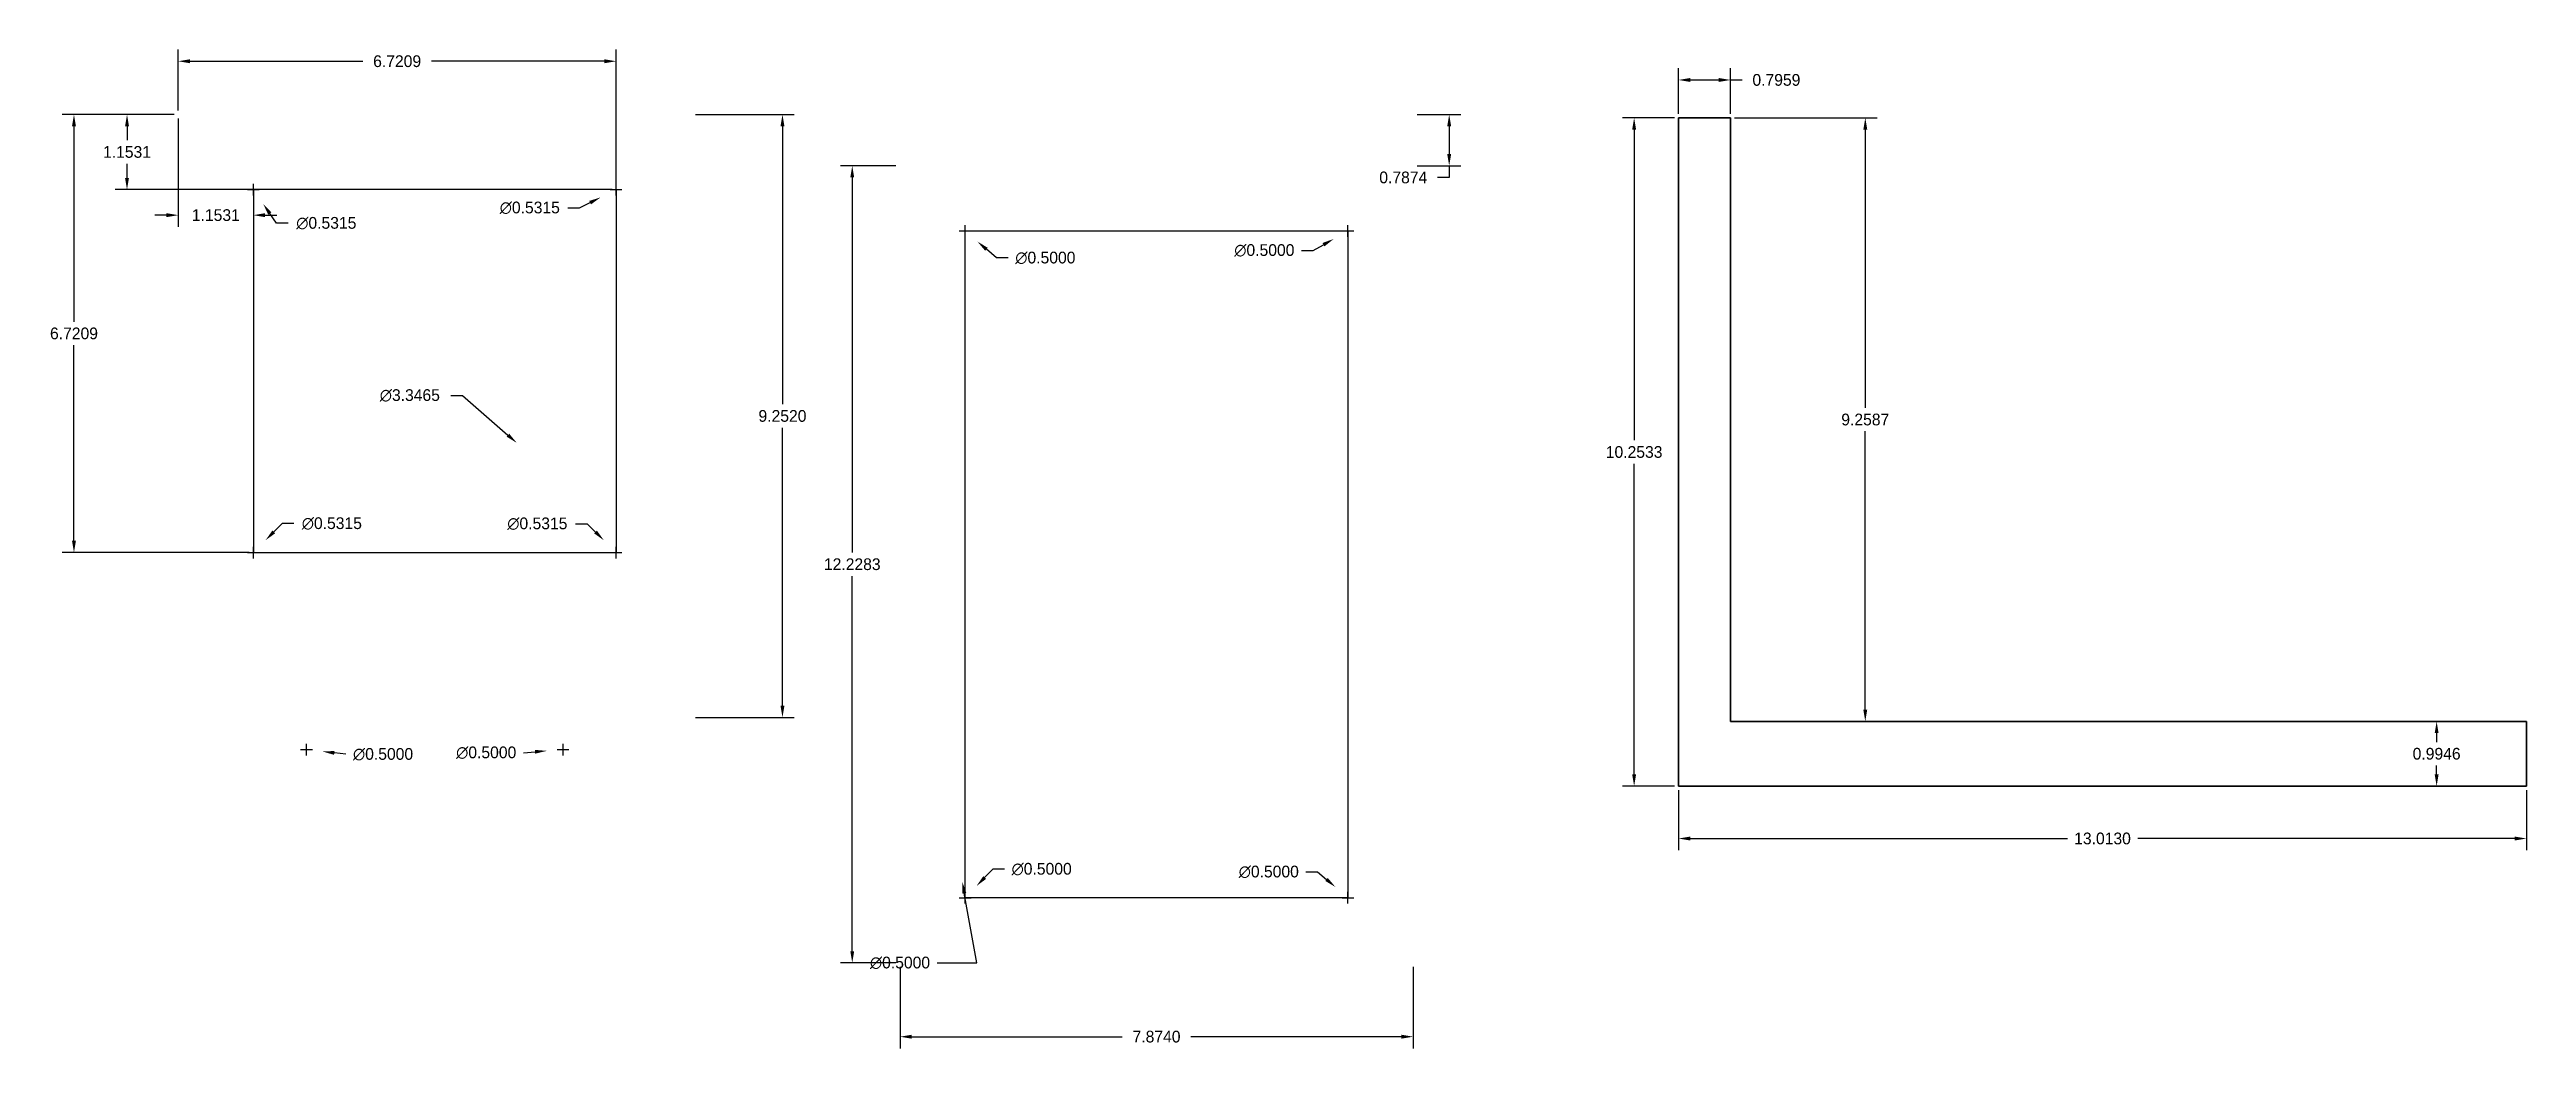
# Model space of a CAD drawing. Header units: inches. Extents: x -2 to 36, y -4.1 to 11.2.
import ezdxf

# ---------------------------------------------------------------- set-up
doc = ezdxf.new("R2010")
doc.units = ezdxf.units.IN
doc.header["$MEASUREMENT"] = 0
doc.dimstyles.get("Standard").update_dxf_attribs({"dimtxt": 0.18, "dimasz": 0.18, "dimexe": 0.18, "dimexo": 0.0625, "dimgap": 0.09, "dimtad": 0, "dimtih": 1, "dimtoh": 1, "dimdec": 4, "dimzin": 0, "dimdsep": 46, "dimtxsty": 'Standard', "dimcen": 0.09, "dimadec": 0, "dimazin": 0, "dimtfac": 1, "dimtdec": 4, "dimtofl": 0, "dimtmove": 0, "dimatfit": 3, "dimfxl": 1, "dimtolj": 1, "dimtzin": 0, "dimarcsym": 0})

# ---------------------------------------------------------------- blocks, each defined once
blk = doc.blocks.new('*D7')
at = {"color": 0, "lineweight": -2, "transparency": 16777216}
for p, q in [((23.886, 10.184), (26.073, 10.184)), ((25.893, 10.004), (25.893, 5.735)), ((25.893, 1.105), (25.893, 5.375)), ((23.886, 0.925), (26.073, 0.925))]:
    blk.add_line(p, q, dxfattribs=at)
at = {"color": 0, "transparency": 16777216}
for points in [[(25.863, 10.004), (25.923, 10.004), (25.893, 10.184)], [(25.863, 1.105), (25.923, 1.105), (25.893, 0.925)]]:
    blk.add_solid(points, dxfattribs=at)
at = {"layer": 'Defpoints', "color": 0, "transparency": 16777216}
for p in [(23.824, 10.184), (23.824, 0.925), (25.893, 0.925)]:
    blk.add_point(p, dxfattribs=at)
at = {"color": 0, "transparency": 16777216, "insert": (25.893, 5.555), "char_height": 0.18, "attachment_point": 5}
blk.add_mtext('\\A1;9.2587', dxfattribs=at)
blk = doc.blocks.new('*D8')
at = {"color": 0, "lineweight": -2, "transparency": 16777216}
for p, q in [((22.965, 10.184), (22.165, 10.184)), ((22.345, 10.004), (22.345, 5.237)), ((22.345, 0.111), (22.345, 4.877)), ((22.965, -0.069), (22.165, -0.069))]:
    blk.add_line(p, q, dxfattribs=at)
at = {"color": 0, "transparency": 16777216}
for points in [[(22.315, 10.004), (22.375, 10.004), (22.345, 10.184)], [(22.315, 0.111), (22.375, 0.111), (22.345, -0.069)]]:
    blk.add_solid(points, dxfattribs=at)
at = {"layer": 'Defpoints', "color": 0, "transparency": 16777216}
for p in [(22.345, 10.184), (23.028, 10.184), (23.028, -0.069)]:
    blk.add_point(p, dxfattribs=at)
at = {"color": 0, "transparency": 16777216, "insert": (22.345, 5.057), "char_height": 0.18, "attachment_point": 5}
blk.add_mtext('\\A1;10.2533', dxfattribs=at)
blk = doc.blocks.new('*D9')
at = {"color": 0, "lineweight": -2, "transparency": 16777216}
for p, q in [((23.028, 10.247), (23.028, 10.945)), ((23.208, 10.765), (23.644, 10.765)), ((23.824, 10.247), (23.824, 10.945)), ((23.824, 10.765), (24.004, 10.765))]:
    blk.add_line(p, q, dxfattribs=at)
at = {"color": 0, "transparency": 16777216}
for points in [[(23.208, 10.795), (23.208, 10.735), (23.028, 10.765)], [(23.644, 10.795), (23.644, 10.735), (23.824, 10.765)]]:
    blk.add_solid(points, dxfattribs=at)
at = {"layer": 'Defpoints', "color": 0, "transparency": 16777216}
for p in [(23.824, 10.765), (23.028, 10.184), (23.824, 10.184)]:
    blk.add_point(p, dxfattribs=at)
at = {"color": 0, "transparency": 16777216, "insert": (24.529, 10.765), "char_height": 0.18, "attachment_point": 5}
blk.add_mtext('\\A1;0.7959', dxfattribs=at)
blk = doc.blocks.new('*D10')
at = {"color": 0, "lineweight": -2, "transparency": 16777216}
for p, q in [((35.978, 0.925), (34.482, 0.925)), ((34.662, 0.745), (34.662, 0.608)), ((34.662, 0.111), (34.662, 0.248)), ((35.978, -0.069), (34.482, -0.069))]:
    blk.add_line(p, q, dxfattribs=at)
at = {"color": 0, "transparency": 16777216}
for points in [[(34.632, 0.745), (34.692, 0.745), (34.662, 0.925)], [(34.632, 0.111), (34.692, 0.111), (34.662, -0.069)]]:
    blk.add_solid(points, dxfattribs=at)
at = {"layer": 'Defpoints', "color": 0, "transparency": 16777216}
for p in [(36.041, 0.925), (34.662, -0.069), (36.041, -0.069)]:
    blk.add_point(p, dxfattribs=at)
at = {"color": 0, "transparency": 16777216, "insert": (34.662, 0.428), "char_height": 0.18, "attachment_point": 5}
blk.add_mtext('\\A1;0.9946', dxfattribs=at)
blk = doc.blocks.new('*D11')
at = {"color": 0, "lineweight": -2, "transparency": 16777216}
for p, q in [((23.028, -0.132), (23.028, -1.052)), ((36.041, -0.132), (36.041, -1.052)), ((23.208, -0.872), (28.994, -0.872)), ((35.861, -0.872), (30.074, -0.872))]:
    blk.add_line(p, q, dxfattribs=at)
at = {"color": 0, "transparency": 16777216}
for points in [[(23.208, -0.842), (23.208, -0.902), (23.028, -0.872)], [(35.861, -0.842), (35.861, -0.902), (36.041, -0.872)]]:
    blk.add_solid(points, dxfattribs=at)
at = {"layer": 'Defpoints', "color": 0, "transparency": 16777216}
for p in [(23.028, -0.069), (36.041, -0.069), (23.028, -0.872)]:
    blk.add_point(p, dxfattribs=at)
at = {"color": 0, "transparency": 16777216, "insert": (29.534, -0.872), "char_height": 0.18, "attachment_point": 5}
blk.add_mtext('\\A1;13.0130', dxfattribs=at)
blk = doc.blocks.new('*D22')
at = {"color": 0, "lineweight": -2, "transparency": 16777216}
for p, q in [((1.153, 8.993), (1.153, 9.173)), ((1.063, 9.083), (1.243, 9.083)), ((1.508, 8.567), (1.406, 8.716)), ((1.688, 8.567), (1.508, 8.567))]:
    blk.add_line(p, q, dxfattribs=at)
at = {"color": 0, "transparency": 16777216}
blk.add_solid([(1.43, 8.733), (1.381, 8.699), (1.304, 8.864)], dxfattribs=at)
at = {"layer": 'Defpoints', "color": 0, "transparency": 16777216}
for p in [(1.003, 9.302, 0.787), (1.304, 8.864, 0.787)]:
    blk.add_point(p, dxfattribs=at)
at = {"color": 0, "transparency": 16777216, "insert": (2.273, 8.567), "char_height": 0.18, "attachment_point": 5}
blk.add_mtext('\\A1;∅0.5315', dxfattribs=at)
blk = doc.blocks.new('*D24')
at = {"color": 0, "lineweight": -2, "transparency": 16777216}
for p, q in [((6.097, 3.957), (6.277, 3.957)), ((6.277, 3.957), (6.405, 3.83)), ((6.631, 3.515), (6.811, 3.515)), ((6.721, 3.425), (6.721, 3.605))]:
    blk.add_line(p, q, dxfattribs=at)
at = {"color": 0, "transparency": 16777216}
blk.add_solid([(6.426, 3.851), (6.384, 3.809), (6.533, 3.703)], dxfattribs=at)
at = {"layer": 'Defpoints', "color": 0, "transparency": 16777216}
for p in [(6.533, 3.703, 0.787), (6.909, 3.328, 0.787)]:
    blk.add_point(p, dxfattribs=at)
at = {"color": 0, "transparency": 16777216, "insert": (5.512, 3.957), "char_height": 0.18, "attachment_point": 5}
blk.add_mtext('\\A1;∅0.5315', dxfattribs=at)
blk = doc.blocks.new('*D25')
at = {"color": 0, "lineweight": -2, "transparency": 16777216}
for p, q in [((1.593, 3.96), (1.467, 3.832)), ((1.773, 3.96), (1.593, 3.96)), ((1.063, 3.515), (1.243, 3.515)), ((1.153, 3.425), (1.153, 3.605))]:
    blk.add_line(p, q, dxfattribs=at)
at = {"color": 0, "transparency": 16777216}
blk.add_solid([(1.445, 3.853), (1.488, 3.811), (1.34, 3.704)], dxfattribs=at)
at = {"layer": 'Defpoints', "color": 0, "transparency": 16777216}
for p in [(1.34, 3.704, 0.787), (0.966, 3.326, 0.787)]:
    blk.add_point(p, dxfattribs=at)
at = {"color": 0, "transparency": 16777216, "insert": (2.358, 3.96), "char_height": 0.18, "attachment_point": 5}
blk.add_mtext('\\A1;∅0.5315', dxfattribs=at)
blk = doc.blocks.new('*D26')
at = {"color": 0, "lineweight": -2, "transparency": 16777216}
for p, q in [((4.185, 5.925), (4.365, 5.925)), ((4.365, 5.925), (5.06, 5.316))]:
    blk.add_line(p, q, dxfattribs=at)
at = {"color": 0, "transparency": 16777216}
blk.add_solid([(5.08, 5.338), (5.041, 5.293), (5.196, 5.197)], dxfattribs=at)
at = {"layer": 'Defpoints', "color": 0, "transparency": 16777216}
for p in [(2.678, 7.401, 0.787), (5.196, 5.197, 0.787)]:
    blk.add_point(p, dxfattribs=at)
at = {"color": 0, "transparency": 16777216, "insert": (3.555, 5.925), "char_height": 0.18, "attachment_point": 5}
blk.add_mtext('\\A1;∅3.3465', dxfattribs=at)
blk = doc.blocks.new('*D28')
at = {"color": 0, "lineweight": -2, "transparency": 16777216}
for p, q in [((0, 10.174), (0, 8.511)), ((1.153, 9.021), (1.153, 8.511)), ((-0.18, 8.691), (-0.36, 8.691)), ((1.333, 8.691), (1.513, 8.691))]:
    blk.add_line(p, q, dxfattribs=at)
at = {"color": 0, "transparency": 16777216}
for points in [[(-0.18, 8.721), (-0.18, 8.661), (0, 8.691)], [(1.333, 8.721), (1.333, 8.661), (1.153, 8.691)]]:
    blk.add_solid(points, dxfattribs=at)
at = {"layer": 'Defpoints', "color": 0, "transparency": 16777216}
for p in [(0, 10.236, -0.787), (1.153, 9.083, -0.787), (0, 8.691)]:
    blk.add_point(p, dxfattribs=at)
at = {"color": 0, "transparency": 16777216, "insert": (0.577, 8.691), "char_height": 0.18, "attachment_point": 5}
blk.add_mtext('\\A1;1.1531', dxfattribs=at)
blk = doc.blocks.new('*D29')
at = {"color": 0, "lineweight": -2, "transparency": 16777216}
for p, q in [((6.721, 8.993), (6.721, 9.173)), ((5.981, 8.803), (6.161, 8.803)), ((6.161, 8.803), (6.322, 8.884)), ((6.631, 9.083), (6.811, 9.083))]:
    blk.add_line(p, q, dxfattribs=at)
at = {"color": 0, "transparency": 16777216}
blk.add_solid([(6.309, 8.91), (6.336, 8.857), (6.483, 8.964)], dxfattribs=at)
at = {"layer": 'Defpoints', "color": 0, "transparency": 16777216}
for p in [(6.959, 9.202, 0.787), (6.483, 8.964, 0.787)]:
    blk.add_point(p, dxfattribs=at)
at = {"color": 0, "transparency": 16777216, "insert": (5.396, 8.803), "char_height": 0.18, "attachment_point": 5}
blk.add_mtext('\\A1;∅0.5315', dxfattribs=at)
blk = doc.blocks.new('*D32')
at = {"color": 0, "lineweight": -2, "transparency": 16777216}
for p, q in [((-0.063, 10.236), (-1.78, 10.236)), ((-1.6, 10.056), (-1.6, 7.056)), ((-1.6, 3.695), (-1.6, 6.696)), ((1.091, 3.515), (-1.78, 3.515))]:
    blk.add_line(p, q, dxfattribs=at)
at = {"color": 0, "transparency": 16777216}
for points in [[(-1.63, 10.056), (-1.57, 10.056), (-1.6, 10.236)], [(-1.63, 3.695), (-1.57, 3.695), (-1.6, 3.515)]]:
    blk.add_solid(points, dxfattribs=at)
at = {"layer": 'Defpoints', "color": 0, "transparency": 16777216}
for p in [(-1.6, 10.236), (0, 10.236), (1.153, 3.515)]:
    blk.add_point(p, dxfattribs=at)
at = {"color": 0, "transparency": 16777216, "insert": (-1.6, 6.876), "char_height": 0.18, "attachment_point": 5}
blk.add_mtext('\\A1;6.7209', dxfattribs=at)
blk = doc.blocks.new('*D33')
at = {"color": 0, "lineweight": -2, "transparency": 16777216}
for p, q in [((-0.063, 10.236), (-0.966, 10.236)), ((-0.786, 10.056), (-0.786, 9.84)), ((-0.786, 9.263), (-0.786, 9.48)), ((6.658, 9.083), (-0.966, 9.083))]:
    blk.add_line(p, q, dxfattribs=at)
at = {"color": 0, "transparency": 16777216}
for points in [[(-0.816, 10.056), (-0.756, 10.056), (-0.786, 10.236)], [(-0.816, 9.263), (-0.756, 9.263), (-0.786, 9.083)]]:
    blk.add_solid(points, dxfattribs=at)
at = {"layer": 'Defpoints', "color": 0, "transparency": 16777216}
for p in [(0, 10.236), (-0.786, 9.083), (6.721, 9.083)]:
    blk.add_point(p, dxfattribs=at)
at = {"color": 0, "transparency": 16777216, "insert": (-0.786, 9.66), "char_height": 0.18, "attachment_point": 5}
blk.add_mtext('\\A1;1.1531', dxfattribs=at)
blk = doc.blocks.new('*D34')
at = {"color": 0, "lineweight": -2, "transparency": 16777216}
for p, q in [((0, 10.299), (0, 11.232)), ((0.18, 11.052), (2.835, 11.052)), ((6.541, 11.052), (3.885, 11.052)), ((6.721, 9.146), (6.721, 11.232))]:
    blk.add_line(p, q, dxfattribs=at)
at = {"color": 0, "transparency": 16777216}
for points in [[(0.18, 11.082), (0.18, 11.022), (0, 11.052)], [(6.541, 11.082), (6.541, 11.022), (6.721, 11.052)]]:
    blk.add_solid(points, dxfattribs=at)
at = {"layer": 'Defpoints', "color": 0, "transparency": 16777216}
for p in [(6.721, 11.052), (0, 10.236), (6.721, 9.083)]:
    blk.add_point(p, dxfattribs=at)
at = {"color": 0, "transparency": 16777216, "insert": (3.36, 11.052), "char_height": 0.18, "attachment_point": 5}
blk.add_mtext('\\A1;6.7209', dxfattribs=at)
blk = doc.blocks.new('*D35')
at = {"color": 0, "lineweight": -2, "transparency": 16777216}
for p, q in [((11.988, 8.449), (12.168, 8.449)), ((12.078, 8.359), (12.078, 8.539)), ((12.559, 8.035), (12.404, 8.168)), ((12.739, 8.035), (12.559, 8.035))]:
    blk.add_line(p, q, dxfattribs=at)
at = {"color": 0, "transparency": 16777216}
blk.add_solid([(12.423, 8.191), (12.384, 8.146), (12.267, 8.286)], dxfattribs=at)
at = {"layer": 'Defpoints', "color": 0, "transparency": 16777216}
for p in [(11.888, 8.612, -10.236), (12.267, 8.286, -10.236)]:
    blk.add_point(p, dxfattribs=at)
at = {"color": 0, "transparency": 16777216, "insert": (13.309, 8.035), "char_height": 0.18, "attachment_point": 5}
blk.add_mtext('\\A1;∅0.5000', dxfattribs=at)
blk = doc.blocks.new('*D36')
at = {"color": 0, "lineweight": -2, "transparency": 16777216}
for p, q in [((17.862, 8.449), (18.042, 8.449)), ((17.952, 8.359), (17.952, 8.539)), ((17.24, 8.15), (17.42, 8.15)), ((17.42, 8.15), (17.577, 8.238))]:
    blk.add_line(p, q, dxfattribs=at)
at = {"color": 0, "transparency": 16777216}
blk.add_solid([(17.562, 8.264), (17.592, 8.212), (17.734, 8.326)], dxfattribs=at)
at = {"layer": 'Defpoints', "color": 0, "transparency": 16777216}
for p in [(18.17, 8.571, -10.236), (17.734, 8.326, -10.236)]:
    blk.add_point(p, dxfattribs=at)
at = {"color": 0, "transparency": 16777216, "insert": (16.67, 8.15), "char_height": 0.18, "attachment_point": 5}
blk.add_mtext('\\A1;∅0.5000', dxfattribs=at)
blk = doc.blocks.new('*D37')
at = {"color": 0, "lineweight": -2, "transparency": 16777216}
for p, q in [((12.502, -1.342), (12.377, -1.471)), ((12.682, -1.342), (12.502, -1.342)), ((11.988, -1.78), (12.168, -1.78)), ((12.078, -1.87), (12.078, -1.69))]:
    blk.add_line(p, q, dxfattribs=at)
at = {"color": 0, "transparency": 16777216}
blk.add_solid([(12.356, -1.45), (12.399, -1.492), (12.252, -1.6)], dxfattribs=at)
at = {"layer": 'Defpoints', "color": 0, "transparency": 16777216}
for p in [(12.252, -1.6, -10.236), (11.904, -1.959, -10.236)]:
    blk.add_point(p, dxfattribs=at)
at = {"color": 0, "transparency": 16777216, "insert": (13.252, -1.342), "char_height": 0.18, "attachment_point": 5}
blk.add_mtext('\\A1;∅0.5000', dxfattribs=at)
blk = doc.blocks.new('*D38')
at = {"color": 0, "lineweight": -2, "transparency": 16777216}
for p, q in [((17.308, -1.384), (17.488, -1.384)), ((17.488, -1.384), (17.625, -1.5)), ((17.862, -1.78), (18.042, -1.78)), ((17.952, -1.87), (17.952, -1.69))]:
    blk.add_line(p, q, dxfattribs=at)
at = {"color": 0, "transparency": 16777216}
blk.add_solid([(17.644, -1.478), (17.605, -1.523), (17.762, -1.617)], dxfattribs=at)
at = {"layer": 'Defpoints', "color": 0, "transparency": 16777216}
for p in [(17.762, -1.617, -10.236), (18.142, -1.942, -10.236)]:
    blk.add_point(p, dxfattribs=at)
at = {"color": 0, "transparency": 16777216, "insert": (16.738, -1.384), "char_height": 0.18, "attachment_point": 5}
blk.add_mtext('\\A1;∅0.5000', dxfattribs=at)
blk = doc.blocks.new('*D39')
at = {"color": 0, "lineweight": -2, "transparency": 16777216}
for p, q in [((1.879, 0.492), (2.059, 0.492)), ((1.969, 0.402), (1.969, 0.582)), ((2.574, 0.42), (2.396, 0.442))]:
    blk.add_line(p, q, dxfattribs=at)
at = {"color": 0, "transparency": 16777216}
blk.add_solid([(2.399, 0.471), (2.392, 0.412), (2.217, 0.463)], dxfattribs=at)
at = {"layer": 'Defpoints', "color": 0, "transparency": 16777216}
for p in [(1.72, 0.522, 12.228), (2.217, 0.463, 12.228)]:
    blk.add_point(p, dxfattribs=at)
at = {"color": 0, "transparency": 16777216, "insert": (3.144, 0.42), "char_height": 0.18, "attachment_point": 5}
blk.add_mtext('\\A1;∅0.5000', dxfattribs=at)
blk = doc.blocks.new('*D40')
at = {"color": 0, "lineweight": -2, "transparency": 16777216}
for p, q in [((5.297, 0.444), (5.477, 0.459)), ((5.816, 0.492), (5.996, 0.492)), ((5.906, 0.402), (5.906, 0.582))]:
    blk.add_line(p, q, dxfattribs=at)
at = {"color": 0, "transparency": 16777216}
blk.add_solid([(5.474, 0.488), (5.479, 0.429), (5.656, 0.473)], dxfattribs=at)
at = {"layer": 'Defpoints', "color": 0, "transparency": 16777216}
for p in [(5.656, 0.473, 12.228), (6.155, 0.512, 12.228)]:
    blk.add_point(p, dxfattribs=at)
at = {"color": 0, "transparency": 16777216, "insert": (4.727, 0.444), "char_height": 0.18, "attachment_point": 5}
blk.add_mtext('\\A1;∅0.5000', dxfattribs=at)
blk = doc.blocks.new('*D41')
at = {"color": 0, "lineweight": -2, "transparency": 16777216}
for p, q in [((12.257, -2.78), (12.065, -1.711)), ((11.648, -2.78), (12.257, -2.78))]:
    blk.add_line(p, q, dxfattribs=at)
at = {"color": 0, "transparency": 16777216}
blk.add_solid([(12.095, -1.705), (12.036, -1.716), (12.033, -1.533)], dxfattribs=at)
at = {"layer": 'Defpoints', "color": 0, "transparency": 16777216}
for p in [(12.033, -1.533, -9.252), (12.122, -2.026, -9.252)]:
    blk.add_point(p, dxfattribs=at)
at = {"color": 0, "transparency": 16777216, "insert": (11.078, -2.78), "char_height": 0.18, "attachment_point": 5}
blk.add_mtext('\\A1;∅0.5000', dxfattribs=at)
blk = doc.blocks.new('*D42')
at = {"color": 0, "lineweight": -2, "transparency": 16777216}
for p, q in [((11.015, 9.449), (10.165, 9.449)), ((10.345, 9.269), (10.345, 3.515)), ((10.345, -2.6), (10.345, 3.155)), ((11.015, -2.78), (10.165, -2.78))]:
    blk.add_line(p, q, dxfattribs=at)
at = {"color": 0, "transparency": 16777216}
for points in [[(10.315, 9.269), (10.375, 9.269), (10.345, 9.449)], [(10.315, -2.6), (10.375, -2.6), (10.345, -2.78)]]:
    blk.add_solid(points, dxfattribs=at)
at = {"layer": 'Defpoints', "color": 0, "transparency": 16777216}
for p in [(11.078, 9.449, -9.252), (10.345, -2.78), (11.078, -2.78, -9.252)]:
    blk.add_point(p, dxfattribs=at)
at = {"color": 0, "transparency": 16777216, "insert": (10.345, 3.335), "char_height": 0.18, "attachment_point": 5}
blk.add_mtext('\\A1;12.2283', dxfattribs=at)
blk = doc.blocks.new('*D43')
at = {"color": 0, "lineweight": -2, "transparency": 16777216}
for p, q in [((11.078, -2.842), (11.078, -4.092)), ((18.952, -2.842), (18.952, -4.092)), ((11.258, -3.912), (14.49, -3.912)), ((18.772, -3.912), (15.54, -3.912))]:
    blk.add_line(p, q, dxfattribs=at)
at = {"color": 0, "transparency": 16777216}
for points in [[(11.258, -3.882), (11.258, -3.942), (11.078, -3.912)], [(18.772, -3.882), (18.772, -3.942), (18.952, -3.912)]]:
    blk.add_solid(points, dxfattribs=at)
at = {"layer": 'Defpoints', "color": 0, "transparency": 16777216}
for p in [(11.078, -2.78, -10.236), (18.952, -2.78, -10.236), (11.078, -3.912)]:
    blk.add_point(p, dxfattribs=at)
at = {"color": 0, "transparency": 16777216, "insert": (15.015, -3.912), "char_height": 0.18, "attachment_point": 5}
blk.add_mtext('\\A1;7.8740', dxfattribs=at)
blk = doc.blocks.new('*D44')
at = {"color": 0, "lineweight": -2, "transparency": 16777216}
for p, q in [((19.014, 10.236), (19.687, 10.236)), ((19.507, 10.056), (19.507, 9.629)), ((19.014, 9.449), (19.687, 9.449)), ((19.507, 9.269), (19.327, 9.269)), ((19.507, 9.449), (19.507, 9.269))]:
    blk.add_line(p, q, dxfattribs=at)
at = {"color": 0, "transparency": 16777216}
for points in [[(19.477, 10.056), (19.537, 10.056), (19.507, 10.236)], [(19.477, 9.629), (19.537, 9.629), (19.507, 9.449)]]:
    blk.add_solid(points, dxfattribs=at)
at = {"layer": 'Defpoints', "color": 0, "transparency": 16777216}
for p in [(18.952, 10.236), (18.952, 9.449), (19.507, 9.449)]:
    blk.add_point(p, dxfattribs=at)
at = {"color": 0, "transparency": 16777216, "insert": (18.802, 9.269), "char_height": 0.18, "attachment_point": 5}
blk.add_mtext('\\A1;0.7874', dxfattribs=at)
blk = doc.blocks.new('*D45')
at = {"color": 0, "lineweight": -2, "transparency": 16777216}
for p, q in [((7.937, 10.236), (9.454, 10.236)), ((9.274, 10.056), (9.274, 5.79)), ((9.274, 1.164), (9.274, 5.43)), ((7.937, 0.984), (9.454, 0.984))]:
    blk.add_line(p, q, dxfattribs=at)
at = {"color": 0, "transparency": 16777216}
for points in [[(9.244, 10.056), (9.304, 10.056), (9.274, 10.236)], [(9.244, 1.164), (9.304, 1.164), (9.274, 0.984)]]:
    blk.add_solid(points, dxfattribs=at)
at = {"layer": 'Defpoints', "color": 0, "transparency": 16777216}
for p in [(7.874, 10.236), (9.274, 10.236), (7.874, 0.984, 0.787)]:
    blk.add_point(p, dxfattribs=at)
at = {"color": 0, "transparency": 16777216, "insert": (9.274, 5.61), "char_height": 0.18, "attachment_point": 5}
blk.add_mtext('\\A1;9.2520', dxfattribs=at)

msp = doc.modelspace()

# ---------------------------------------------------------------- linework, layer by layer
for p, q in [((1.15311, 9.08311), (1.15311, 3.51531)), ((6.72091, 9.08311), (6.72091, 3.51531)), ((12.07765, 8.44882), (17.95167, 8.44882)), ((12.07765, -1.77953), (12.07765, 8.44882)), ((17.95167, 8.44882), (17.95167, -1.77953)), ((1.15311, 3.51531), (6.72091, 3.51531)), ((17.95167, -1.77953), (12.07765, -1.77953))]:
    msp.add_line(p, q)
at = {"flags": 128}
for points in [[(23.82358, 6.585), (23.82358, 5.89854), (23.82358, 5.24714), (23.82358, 4.79552), (23.82358, 4.57768), (23.82358, 3.70951), (23.82358, 3.67338), (23.82358, 3.58306), (23.82358, 3.4566), (23.82358, 3.31209), (23.82358, 3.22176), (23.82358, 3.18563), (23.82358, 0.92541), (36.04067, 0.92541), (36.04067, -0.06921), (23.02767, -0.06921), (36.04067, -0.06921), (36.04067, 0.92541), (23.82358, 0.92541), (23.82358, 10.18413), (23.82358, 9.2979), (23.82358, 9.26177), (23.82358, 9.15338), (23.82358, 9.02693), (23.82358, 8.90047), (23.82358, 8.79209), (23.82358, 8.75596), (23.82358, 7.90585), (23.82358, 7.68907), (23.82358, 7.21833)], [(23.02767, -0.06921), (23.02767, 10.18413), (23.82358, 10.18413), (23.02767, 10.18413)]]:
    msp.add_lwpolyline(points, close=True, dxfattribs=at)
msp.add_lwpolyline([(23.82358, 0.92541), (23.82358, 10.18413)], dxfattribs=at)

# ---------------------------------------------------------------- dimensions: what is measured, and where the dimension line sits
for base, p1, p2, picture, middle in [((6.72091, 11.05152), (0, 10.23622), (6.72091, 9.08311), '*D34', (3.36045, 11.05152)), ((23.82358, 10.76455), (23.02767, 10.18413), (23.82358, 10.18413), '*D9', (24.52858, 10.76455)), ((0, 8.69069, 0.7874), (1.15311, 9.08311), (0, 10.23622), '*D28', (0.57656, 8.69069, 0.7874)), ((23.02767, -0.87237), (36.04067, -0.06921), (23.02767, -0.06921), '*D11', (29.53417, -0.87237)), ((11.07765, -3.9121), (18.95167, -2.77953, -10.23622), (11.07765, -2.77953, -10.23622), '*D43', (15.01466, -3.9121))]:
    dim = msp.add_linear_dim(base=base, p1=p1, p2=p2, dimstyle='Standard')
    dim.commit()
    dim.dimension.update_dxf_attribs({"geometry": picture, "text_midpoint": middle})
for base, p1, p2, picture, middle in [((-1.60025, 10.23622), (1.15311, 3.51531), (0, 10.23622), '*D32', (-1.60025, 6.87577)), ((-0.78573, 9.08311), (0, 10.23622), (6.72091, 9.08311), '*D33', (-0.78573, 9.65967)), ((9.27374, 10.23622), (7.87402, 0.98425, 0.7874), (7.87402, 10.23622), '*D45', (9.27374, 5.61024)), ((19.50668, 9.44882), (18.95167, 10.23622), (18.95167, 9.44882), '*D44', (18.80168, 9.26882)), ((22.34483, 10.18413), (23.02767, -0.06921), (23.02767, 10.18413), '*D8', (22.34483, 5.05746)), ((25.89346, 0.92541), (23.82358, 10.18413), (23.82358, 0.92541), '*D7', (25.89346, 5.55477)), ((10.345087, -2.779528), (11.077652, 9.448819, -9.251969), (11.077652, -2.779528, -9.251969), '*D42', (10.345087, 3.334646)), ((34.66231, -0.06921), (36.04067, 0.92541), (36.04067, -0.06921), '*D10', (34.66231, 0.4281))]:
    dim = msp.add_linear_dim(base=base, p1=p1, p2=p2, angle=90, dimstyle='Standard')
    dim.commit()
    dim.dimension.update_dxf_attribs({"geometry": picture, "text_midpoint": middle})
for p1, p2, picture, middle in [((1.00259, 9.30212, 0.7874), (1.30363, 8.8641, 0.7874), '*D22', (2.27253, 8.56741)), ((6.95854, 9.20207, 0.7874), (6.48327, 8.96415, 0.7874), '*D29', (5.39636, 8.80299)), ((11.88819, 8.61192, -10.23622), (12.26712, 8.28571, -10.23622), '*D35', (13.3089, 8.03453)), ((18.16956, 8.57139, -10.23622), (17.73378, 8.32625, -10.23622), '*D36', (16.67001, 8.14975)), ((2.6781, 7.40141, 0.7874), (5.19591, 5.19701, 0.7874), '*D26', (3.55465, 5.9248)), ((6.90926, 3.32784, 0.7874), (6.53255, 3.70279, 0.7874), '*D24', (5.5124, 3.95675)), ((6.15475, 0.51165, 12.22835), (5.65628, 0.4726, 12.22835), '*D40', (5.29737, 0.44449)), ((11.90358, -1.95897, -10.23622), (12.25173, -1.60009, -10.23622), '*D37', (13.2524, -1.3417)), ((12.12181, -2.0256, -9.25197), (12.0335, -1.53346, -9.25197), '*D41', (11.07765, -2.77953))]:
    dim = msp.add_diameter_dim_2p(p1=p1, p2=p2, dimstyle='Standard')
    dim.commit()
    dim.dimension.update_dxf_attribs({"geometry": picture, "text_midpoint": middle, "dimtype": 163})
for p1, p2, picture, middle in [((0.96617, 3.32643, 0.7874), (1.34005, 3.7042, 0.7874), '*D25', (2.35829, 3.96007)), ((1.72024, 0.52151, 12.22835), (2.21677, 0.46274, 12.22835), '*D39', (2.57428, 0.42042)), ((18.14184, -1.94181, -10.23622), (17.7615, -1.61724, -10.23622), '*D38', (16.73766, -1.38355))]:
    dim = msp.add_diameter_dim_2p(p1=p1, p2=p2, dimstyle='Standard')
    dim.commit()
    dim.dimension.update_dxf_attribs({"geometry": picture, "text_midpoint": middle})

doc.saveas('drawing.dxf')
